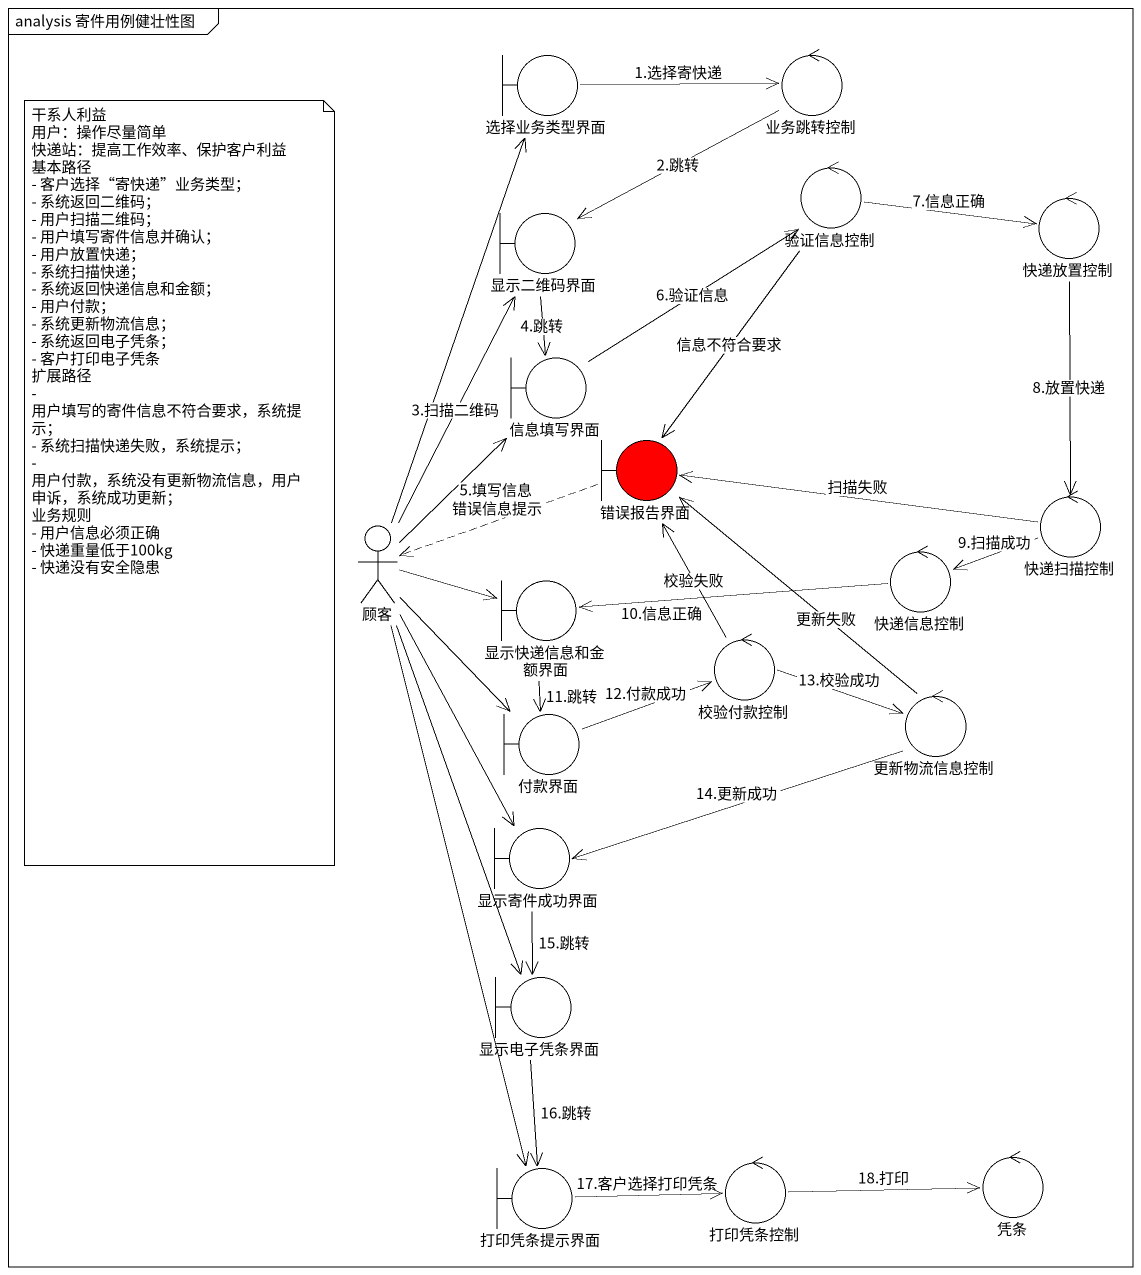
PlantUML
@startuml
mainframe analysis 寄件用例健壮性图
boundary 选择业务类型界面
control 业务跳转控制
control 验证信息控制
boundary 显示二维码界面
control 快递放置控制
boundary 信息填写界面
boundary 错误报告界面 #FF0000
actor 顾客
control 快递信息控制
control 快递扫描控制
boundary 显示快递信息和金额界面
control 校验付款控制
boundary 付款界面
control 更新物流信息控制
boundary 显示寄件成功界面
boundary 显示电子凭条界面
boundary 打印凭条提示界面
control 打印凭条控制
control 凭条
选择业务类型界面 -right-> 业务跳转控制 : 1.选择寄快递
业务跳转控制 -left-> 显示二维码界面 : 2.跳转
验证信息控制 -right-> 快递放置控制 : 7.信息正确
验证信息控制 --> 错误报告界面 : 信息不符合要求
显示二维码界面 --> 信息填写界面 : 4.跳转
快递放置控制 --> 快递扫描控制 : 8.放置快递
信息填写界面 -up-> 验证信息控制 : 6.验证信息
错误报告界面 .left.> 顾客 : 错误信息提示
顾客 -up-> 选择业务类型界面
顾客 -up-> 显示二维码界面 : 3.扫描二维码
顾客 -up-> 信息填写界面 : 5.填写信息
顾客 -right-> 显示快递信息和金额界面
顾客 --> 付款界面
顾客 --> 显示寄件成功界面
顾客 --> 显示电子凭条界面
顾客 --> 打印凭条提示界面
快递信息控制 -left-> 显示快递信息和金额界面 : 10.信息正确
快递扫描控制 -left-> 错误报告界面 : 扫描失败
快递扫描控制 -left-> 快递信息控制 : 9.扫描成功
显示快递信息和金额界面 --> 付款界面 : 11.跳转
校验付款控制 -up-> 错误报告界面 : 校验失败
校验付款控制 -right-> 更新物流信息控制 : 13.校验成功
付款界面 -right-> 校验付款控制 : 12.付款成功
更新物流信息控制 -up-> 错误报告界面 : 更新失败
更新物流信息控制 -left-> 显示寄件成功界面 : 14.更新成功
显示寄件成功界面 --> 显示电子凭条界面 : 15.跳转
显示电子凭条界面 --> 打印凭条提示界面 : 16.跳转
打印凭条提示界面 -right-> 打印凭条控制 : 17.客户选择打印凭条
打印凭条控制 -right-> 凭条 : 18.打印
note as N1
  干系人利益
  用户：操作尽量简单
  快递站：提高工作效率、保护客户利益
  基本路径
  - 客户选择“寄快递”业务类型；
  - 系统返回二维码；
  - 用户扫描二维码；
  - 用户填写寄件信息并确认；
  - 用户放置快递；
  - 系统扫描快递；
  - 系统返回快递信息和金额；
  - 用户付款；
  - 系统更新物流信息；
  - 系统返回电子凭条；
  - 客户打印电子凭条
  扩展路径
  - 用户填写的寄件信息不符合要求，系统提示；
  - 系统扫描快递失败，系统提示；
  - 用户付款，系统没有更新物流信息，用户申诉，系统成功更新；
  业务规则
  - 用户信息必须正确
  - 快递重量低于100kg
  - 快递没有安全隐患
end note
@enduml
